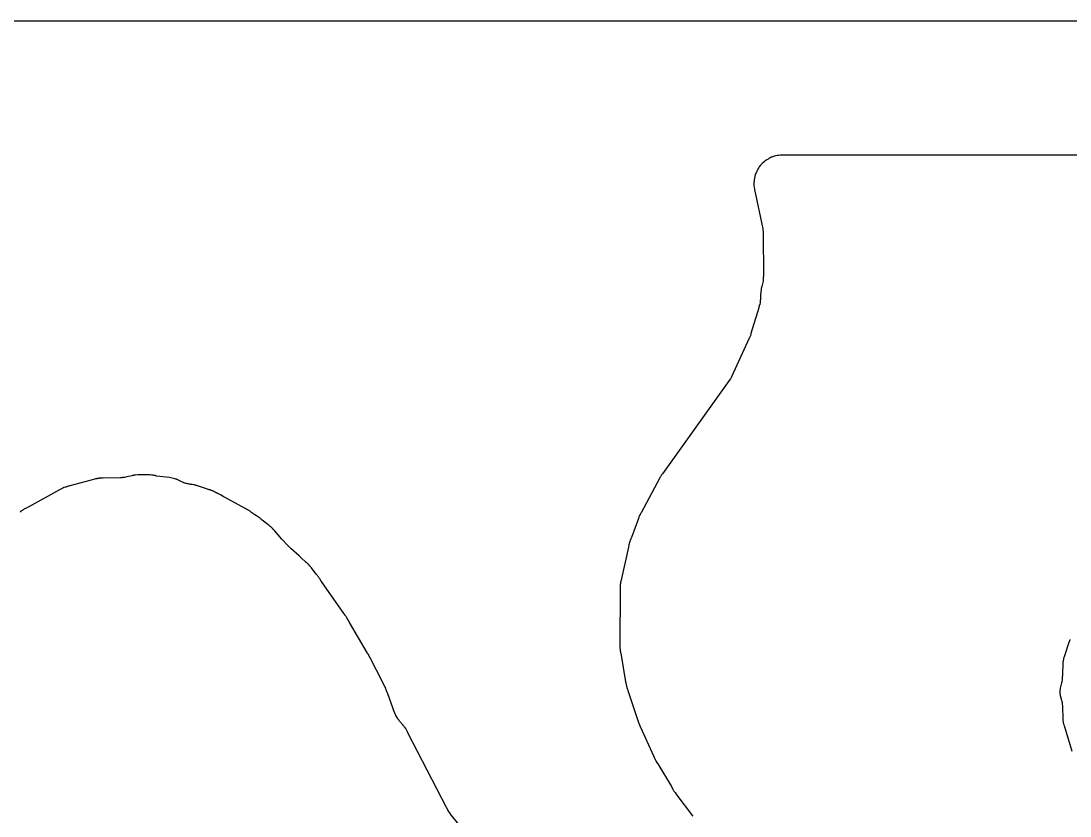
# Model space of a CAD drawing. Header units: millimetres. Extents: x 0 to 300, y 0 to 300.
# Drawn here: x 70.8 to 162.6, y 230.5 to 300.1 of the extents above; entities that cross this region are included whole.
import ezdxf

# ---------------------------------------------------------------- set-up
doc = ezdxf.new("R2010")
doc.units = ezdxf.units.MM
doc.layers.add('CUT', color=7, linetype='CONTINUOUS')

msp = doc.modelspace()

# ---------------------------------------------------------------- linework, layer by layer
at = {"layer": 'CUT'}
for points in [[(1.15, 300.07), (298.85, 300.07)], [(180.54, 288.34), (137.36, 288.34), (137.23, 288.33), (137.11, 288.31), (136.98, 288.29), (136.83, 288.26), (136.74, 288.23), (136.64, 288.2), (136.6, 288.19), (136.58, 288.18), (136.51, 288.15), (136.47, 288.14), (136.37, 288.09), (136.26, 288.03), (136.2, 287.99), (136.07, 287.92), (135.98, 287.86), (135.9, 287.8), (135.86, 287.76), (135.82, 287.73), (135.81, 287.72), (135.67, 287.59), (135.59, 287.52), (135.53, 287.44), (135.42, 287.3), (135.35, 287.2), (135.29, 287.1), (135.25, 287.02), (135.23, 286.98), (135.22, 286.95), (135.21, 286.94), (135.17, 286.85), (135.16, 286.84), (135.12, 286.74), (135.07, 286.6), (135.03, 286.45), (135, 286.31), (134.97, 286.17), (134.96, 286.06), (134.96, 286.04), (134.95, 285.91), (134.95, 285.82), (134.95, 285.73), (134.95, 285.63), (134.97, 285.52), (135, 285.35), (135.01, 285.32), (135.72, 281.87), (135.74, 281.75), (135.76, 281.66), (135.77, 281.43), (135.78, 277.77), (135.78, 277.71), (135.77, 277.62), (135.77, 277.53), (135.77, 277.46), (135.77, 277.41), (135.77, 277.39), (135.76, 277.35), (135.75, 277.31), (135.72, 277.19), (135.72, 277.18), (135.66, 276.95), (135.66, 276.91), (135.65, 276.87), (135.64, 276.86), (135.59, 276.65), (135.57, 276.5), (135.56, 276.36), (135.55, 276.31), (135.54, 276.29), (135.53, 276.14), (135.51, 275.72), (135.51, 275.66), (135.5, 275.64), (135.5, 275.6), (135.49, 275.53), (135.49, 275.5), (135.49, 275.48), (135.48, 275.45), (135.45, 275.24), (135.44, 275.23), (135.41, 275.13), (135.41, 275.11), (135.4, 275.08), (135.39, 275.05), (135.38, 275.02), (135.38, 275.01), (135.37, 274.97), (134.69, 272.72), (134.69, 272.69), (134.67, 272.64), (134.64, 272.53), (134.63, 272.5), (134.59, 272.42), (134.55, 272.34), (134.53, 272.3), (132.99, 268.94), (132.98, 268.91), (132.97, 268.9), (132.96, 268.88), (132.92, 268.81), (132.89, 268.75), (132.79, 268.6), (126.94, 260.45), (126.89, 260.38), (126.86, 260.34), (126.8, 260.25), (126.76, 260.18), (126.75, 260.16), (126.74, 260.14), (126.73, 260.13), (126.7, 260.08), (125.07, 257.04), (125.05, 257.01), (125.02, 256.96), (125.02, 256.95), (125.01, 256.93), (125, 256.91), (124.98, 256.88), (124.97, 256.86), (124.96, 256.84), (124.9, 256.72), (124.88, 256.64), (124.88, 256.63), (124.87, 256.61), (124.85, 256.57), (124.84, 256.54), (124.84, 256.53), (124.22, 254.87), (124.21, 254.83), (124.2, 254.8), (124.18, 254.74), (124.16, 254.71), (124.15, 254.68), (124.14, 254.65), (124.13, 254.64), (124.09, 254.52), (124.07, 254.44), (124.06, 254.43), (124.05, 254.39), (124.04, 254.36), (124.04, 254.34), (124.03, 254.3), (124.01, 254.24), (123.99, 254.17), (123.97, 254.06), (123.96, 254.03), (123.29, 251.02), (123.28, 251), (123.27, 250.95), (123.26, 250.84), (123.25, 250.75), (123.24, 250.7), (123.23, 250.55), (123.23, 250.47), (123.22, 245.35), (123.22, 245.2), (123.23, 245.08), (123.24, 244.96), (123.25, 244.93), (123.26, 244.89), (123.27, 244.85), (123.27, 244.83), (123.28, 244.8), (123.29, 244.76), (123.72, 242.25), (123.74, 242.16), (123.75, 242.12), (123.76, 242.05), (123.78, 241.97), (123.79, 241.93), (123.79, 241.92), (123.79, 241.91), (123.8, 241.84), (123.81, 241.8), (123.83, 241.72), (123.84, 241.69), (123.84, 241.68), (123.85, 241.65), (123.9, 241.53), (123.92, 241.48), (124.85, 238.67), (124.87, 238.63), (124.93, 238.47), (124.97, 238.38), (124.98, 238.35), (124.99, 238.33), (125, 238.31), (125.01, 238.28), (126.17, 235.75), (126.2, 235.68), (126.21, 235.67), (126.21, 235.65), (126.25, 235.55), (126.27, 235.52), (126.3, 235.45), (126.3, 235.44), (126.31, 235.43), (126.34, 235.37), (126.35, 235.36), (126.37, 235.32), (126.39, 235.28), (126.4, 235.26), (126.45, 235.17), (126.5, 235.1), (126.53, 235.07), (127.72, 233.08), (127.77, 232.99), (127.78, 232.97), (127.8, 232.94), (127.84, 232.85), (127.87, 232.8), (127.89, 232.78), (127.89, 232.77), (127.92, 232.73), (127.95, 232.68), (127.95, 232.67), (127.98, 232.64), (128.02, 232.58), (128.04, 232.55), (128.14, 232.4), (128.19, 232.33), (128.21, 232.31), (129.57, 230.52), (129.57, 230.51), (129.59, 230.49)], [(109.43, 229.36), (108.4, 230.67), (108.4, 230.68), (108.34, 230.77), (108.28, 230.83), (108.19, 230.97), (108.18, 230.98), (108.18, 230.99), (108.15, 231.02), (108.15, 231.03), (108.09, 231.15), (108.08, 231.16), (108.06, 231.21), (108.03, 231.25), (104.67, 237.78), (104.65, 237.82), (104.64, 237.83), (104.62, 237.87), (104.6, 237.91), (104.59, 237.93), (104.56, 237.99), (104.5, 238.09), (104.48, 238.12), (104.47, 238.13), (104.47, 238.14), (104.46, 238.15), (104.44, 238.17), (104.44, 238.18), (104.41, 238.24), (104.38, 238.27), (104.37, 238.28), (104.34, 238.33), (104.31, 238.36), (104.3, 238.37), (104.29, 238.38), (104.27, 238.41), (104.26, 238.42), (104.25, 238.43), (104.23, 238.45), (104.23, 238.46), (104.21, 238.48), (103.96, 238.78), (103.94, 238.8), (103.91, 238.84), (103.9, 238.85), (103.9, 238.86), (103.89, 238.87), (103.87, 238.89), (103.83, 238.93), (103.81, 238.96), (103.79, 238.98), (103.78, 239), (103.78, 239.01), (103.77, 239.02), (103.76, 239.03), (103.75, 239.04), (103.75, 239.05), (103.73, 239.08), (103.72, 239.09), (103.71, 239.11), (103.66, 239.19), (103.65, 239.2), (103.64, 239.22), (103.64, 239.23), (103.62, 239.26), (103.62, 239.27), (103.61, 239.29), (103.6, 239.31), (103.57, 239.37), (103.57, 239.38), (103.56, 239.42), (103.55, 239.43), (103.55, 239.44), (103.54, 239.47), (103.53, 239.48), (103.51, 239.54), (103.5, 239.56), (103.38, 239.87), (102.87, 241.27), (102.84, 241.33), (102.83, 241.35), (102.83, 241.36), (102.81, 241.4), (102.8, 241.42), (102.8, 241.43), (102.8, 241.44), (102.79, 241.47), (102.78, 241.5), (102.76, 241.54), (102.73, 241.62), (102.72, 241.63), (102.71, 241.67), (102.7, 241.69), (102.69, 241.74), (102.64, 241.84), (102.41, 242.28), (102.35, 242.4), (101.49, 244.11), (101.46, 244.17), (101.44, 244.21), (101.42, 244.24), (101.41, 244.26), (101.4, 244.27), (101.39, 244.31), (101.38, 244.31), (101.38, 244.32), (101.37, 244.33), (101.35, 244.37), (101.34, 244.38), (101.33, 244.4), (101.32, 244.42), (101.31, 244.44), (101.3, 244.45), (101.3, 244.46), (101.29, 244.47), (101.28, 244.49), (101.26, 244.52), (101.25, 244.53), (101.25, 244.54), (101.23, 244.59), (101.2, 244.63), (101.19, 244.65), (101.16, 244.71), (101.16, 244.72), (101.15, 244.73), (101.14, 244.74), (99.56, 247.44), (99.55, 247.47), (99.53, 247.49), (99.53, 247.5), (99.51, 247.53), (99.5, 247.54), (99.49, 247.55), (99.49, 247.56), (99.48, 247.57), (99.47, 247.58), (99.47, 247.59), (99.47, 247.6), (99.46, 247.61), (99.45, 247.62), (99.45, 247.63), (99.44, 247.64), (99.43, 247.66), (99.43, 247.67), (99.42, 247.68), (99.4, 247.71), (99.39, 247.73), (99.37, 247.77), (99.36, 247.78), (99.35, 247.8), (99.34, 247.81), (99.33, 247.82), (99.33, 247.83), (99.32, 247.84), (99.31, 247.86), (99.29, 247.89), (99.25, 247.95), (99.22, 247.98), (99.2, 248.01), (99.18, 248.04), (99.17, 248.05), (99.16, 248.06), (99, 248.3), (97.09, 251.03), (97.06, 251.06), (97.05, 251.09), (97.03, 251.11), (97.02, 251.14), (97.01, 251.16), (96.98, 251.2), (96.98, 251.21), (96.95, 251.26), (96.93, 251.29), (96.9, 251.33), (96.86, 251.38), (96.83, 251.43), (96.8, 251.46), (96.78, 251.49), (96.74, 251.53), (96.68, 251.61), (96.67, 251.62), (96.64, 251.65), (96.22, 252.21), (96.17, 252.27), (96.13, 252.31), (96.12, 252.32), (96.1, 252.35), (96.03, 252.43), (96.02, 252.45), (96, 252.47), (95.99, 252.48), (95.98, 252.49), (95.96, 252.51), (95.93, 252.55), (95.92, 252.55), (95.91, 252.57), (95.89, 252.58), (95.87, 252.6), (95.82, 252.65), (95.8, 252.66), (95.79, 252.67), (95.77, 252.68), (95.29, 253.12), (95.27, 253.14), (95.26, 253.15), (95.14, 253.26), (94.43, 253.91), (94.41, 253.92), (94.39, 253.94), (94.37, 253.96), (94.34, 253.99), (94.29, 254.03), (94.25, 254.07), (94.24, 254.08), (94.15, 254.17), (94.04, 254.28), (94.03, 254.29), (93.78, 254.57), (93.72, 254.63), (93.69, 254.66), (93.63, 254.73), (92.98, 255.47), (92.95, 255.5), (92.93, 255.53), (92.91, 255.55), (92.9, 255.56), (92.88, 255.58), (92.86, 255.6), (92.83, 255.64), (92.78, 255.68), (92.78, 255.69), (92.77, 255.7), (92.75, 255.71), (92.71, 255.76), (92.62, 255.83), (92.59, 255.85), (92.59, 255.86), (92.5, 255.95), (92.48, 255.96), (92.41, 256.02), (91.9, 256.4), (91.88, 256.42), (91.83, 256.46), (91.82, 256.47), (91.78, 256.5), (91.77, 256.51), (91.74, 256.54), (91.69, 256.58), (91.66, 256.61), (91.61, 256.64), (91.58, 256.66), (91.52, 256.7), (91.49, 256.71), (91.4, 256.77), (91.27, 256.85), (91.01, 257.04), (90.96, 257.08), (90.94, 257.09), (90.93, 257.1), (90.92, 257.11), (90.91, 257.11), (90.88, 257.13), (90.83, 257.17), (90.79, 257.19), (90.75, 257.22), (90.7, 257.26), (90.65, 257.28), (90.62, 257.3), (90.59, 257.32), (90.57, 257.33), (90.49, 257.37), (90.48, 257.37), (88.61, 258.39), (88.59, 258.4), (88.55, 258.42), (88.49, 258.46), (88.25, 258.6), (88.19, 258.63), (88.14, 258.66), (88.06, 258.7), (88.05, 258.71), (88.04, 258.71), (88.01, 258.73), (87.94, 258.77), (87.92, 258.78), (87.89, 258.79), (87.86, 258.81), (87.84, 258.82), (87.79, 258.85), (87.78, 258.85), (87.76, 258.86), (87.69, 258.9), (87.65, 258.91), (87.59, 258.94), (87.55, 258.96), (87.53, 258.96), (87.44, 258.99), (87.35, 259.03), (87.29, 259.05), (87.27, 259.05), (87.21, 259.07), (87.17, 259.08), (87.12, 259.1), (86.26, 259.39), (86.23, 259.4), (86.22, 259.4), (86.21, 259.4), (86.19, 259.41), (86.18, 259.41), (86.15, 259.42), (86.14, 259.42), (86.12, 259.43), (86.07, 259.45), (86.01, 259.46), (85.96, 259.47), (85.79, 259.5), (85.72, 259.51), (85.69, 259.52), (85.68, 259.52), (85.66, 259.52), (85.62, 259.53), (85.61, 259.53), (85.57, 259.53), (85.54, 259.53), (85.53, 259.54), (85.51, 259.54), (85.43, 259.56), (85.41, 259.56), (85.38, 259.57), (85.28, 259.59), (85.25, 259.59), (85.19, 259.61), (85.17, 259.61), (85.14, 259.62), (85.06, 259.66), (85.05, 259.66), (85.02, 259.67), (84.99, 259.69), (84.98, 259.69), (84.74, 259.81), (84.72, 259.82), (84.64, 259.85), (84.59, 259.88), (84.54, 259.91), (84.47, 259.93), (84.44, 259.94), (84.43, 259.95), (84.42, 259.96), (84.36, 259.98), (84.34, 259.98), (84.26, 260.01), (84.15, 260.04), (84.02, 260.06), (83.91, 260.09), (83.79, 260.11), (82.65, 260.25), (82.64, 260.25), (82.54, 260.28), (82.43, 260.3), (82.35, 260.31), (82.27, 260.32), (82.22, 260.33), (82.09, 260.34), (82.04, 260.34), (81.93, 260.34), (81.88, 260.34), (81.87, 260.34), (81.86, 260.34), (81.85, 260.35), (81.78, 260.35), (81.7, 260.36), (81.66, 260.36), (81.59, 260.36), (81.56, 260.35), (81.55, 260.35), (81.53, 260.35), (81.5, 260.35), (81.45, 260.35), (81.26, 260.36), (81.23, 260.36), (81.14, 260.36), (81.02, 260.35), (80.82, 260.33), (80.69, 260.31), (80.64, 260.3), (80.56, 260.28), (80.53, 260.27), (80.07, 260.17), (79.86, 260.13), (79.81, 260.12), (79.76, 260.12), (79.69, 260.11), (79.62, 260.1), (79.59, 260.1), (79.58, 260.1), (79.55, 260.1), (79.53, 260.1), (79.5, 260.1), (78, 260.06), (77.91, 260.06), (77.85, 260.06), (77.81, 260.06), (77.74, 260.06), (77.71, 260.06), (77.69, 260.06), (77.63, 260.05), (77.62, 260.04), (77.61, 260.04), (77.6, 260.04), (77.55, 260.03), (77.54, 260.03), (77.53, 260.03), (77.52, 260.03), (77.51, 260.02), (77.5, 260.02), (77.49, 260.02), (77.47, 260.02), (77.44, 260.01), (77.43, 260.01), (77.42, 260.01), (77.32, 259.99), (77.25, 259.97), (75.07, 259.39), (75.06, 259.39), (74.99, 259.37), (74.95, 259.36), (74.84, 259.32), (74.81, 259.31), (74.79, 259.3), (74.72, 259.28), (74.67, 259.27), (74.56, 259.23), (74.45, 259.18), (74.29, 259.1), (74.24, 259.07), (74.18, 259.04), (74.17, 259.03), (71.48, 257.56), (71.3, 257.47), (71.27, 257.45), (71.12, 257.38), (71.07, 257.35), (71.02, 257.32), (71, 257.3), (70.99, 257.3), (70.98, 257.29), (70.96, 257.27), (70.91, 257.24), (70.89, 257.22), (70.8, 257.16), (70.73, 257.1)], [(162.8, 236.13), (162.13, 238.39), (162.11, 238.45), (162.07, 238.57), (162.05, 238.62), (162.03, 238.73), (162.01, 238.86), (162, 238.99), (162, 239.03), (162, 239.07), (161.97, 239.99), (161.97, 240.15), (161.96, 240.28), (161.94, 240.4), (161.94, 240.41), (161.92, 240.5), (161.91, 240.54), (161.88, 240.66), (161.86, 240.75), (161.85, 240.78), (161.83, 240.86), (161.82, 240.88), (161.8, 240.94), (161.8, 240.95), (161.79, 240.98), (161.79, 240.99), (161.77, 241.09), (161.76, 241.19), (161.75, 241.33), (161.75, 241.38), (161.76, 241.53), (161.77, 241.6), (161.77, 241.61), (161.77, 241.62), (161.79, 241.69), (161.81, 241.81), (161.89, 242.14), (161.9, 242.17), (161.92, 242.26), (161.94, 242.39), (161.95, 242.52), (161.95, 242.59), (161.95, 242.61), (161.96, 242.72), (161.97, 242.76), (161.97, 242.77), (161.97, 242.78), (161.98, 242.88), (161.98, 242.9), (161.99, 242.98), (162.01, 243.79), (162.01, 243.8), (162.01, 243.82), (162.01, 243.89), (162.02, 244.03), (162.03, 244.05), (162.06, 244.25), (162.06, 244.27), (162.08, 244.33), (162.09, 244.34), (162.12, 244.46), (162.53, 245.7), (162.59, 245.86), (162.59, 245.87), (162.6, 245.89), (162.61, 245.91), (162.63, 245.95)]]:
    msp.add_lwpolyline(points, dxfattribs=at)

doc.saveas('drawing.dxf')
